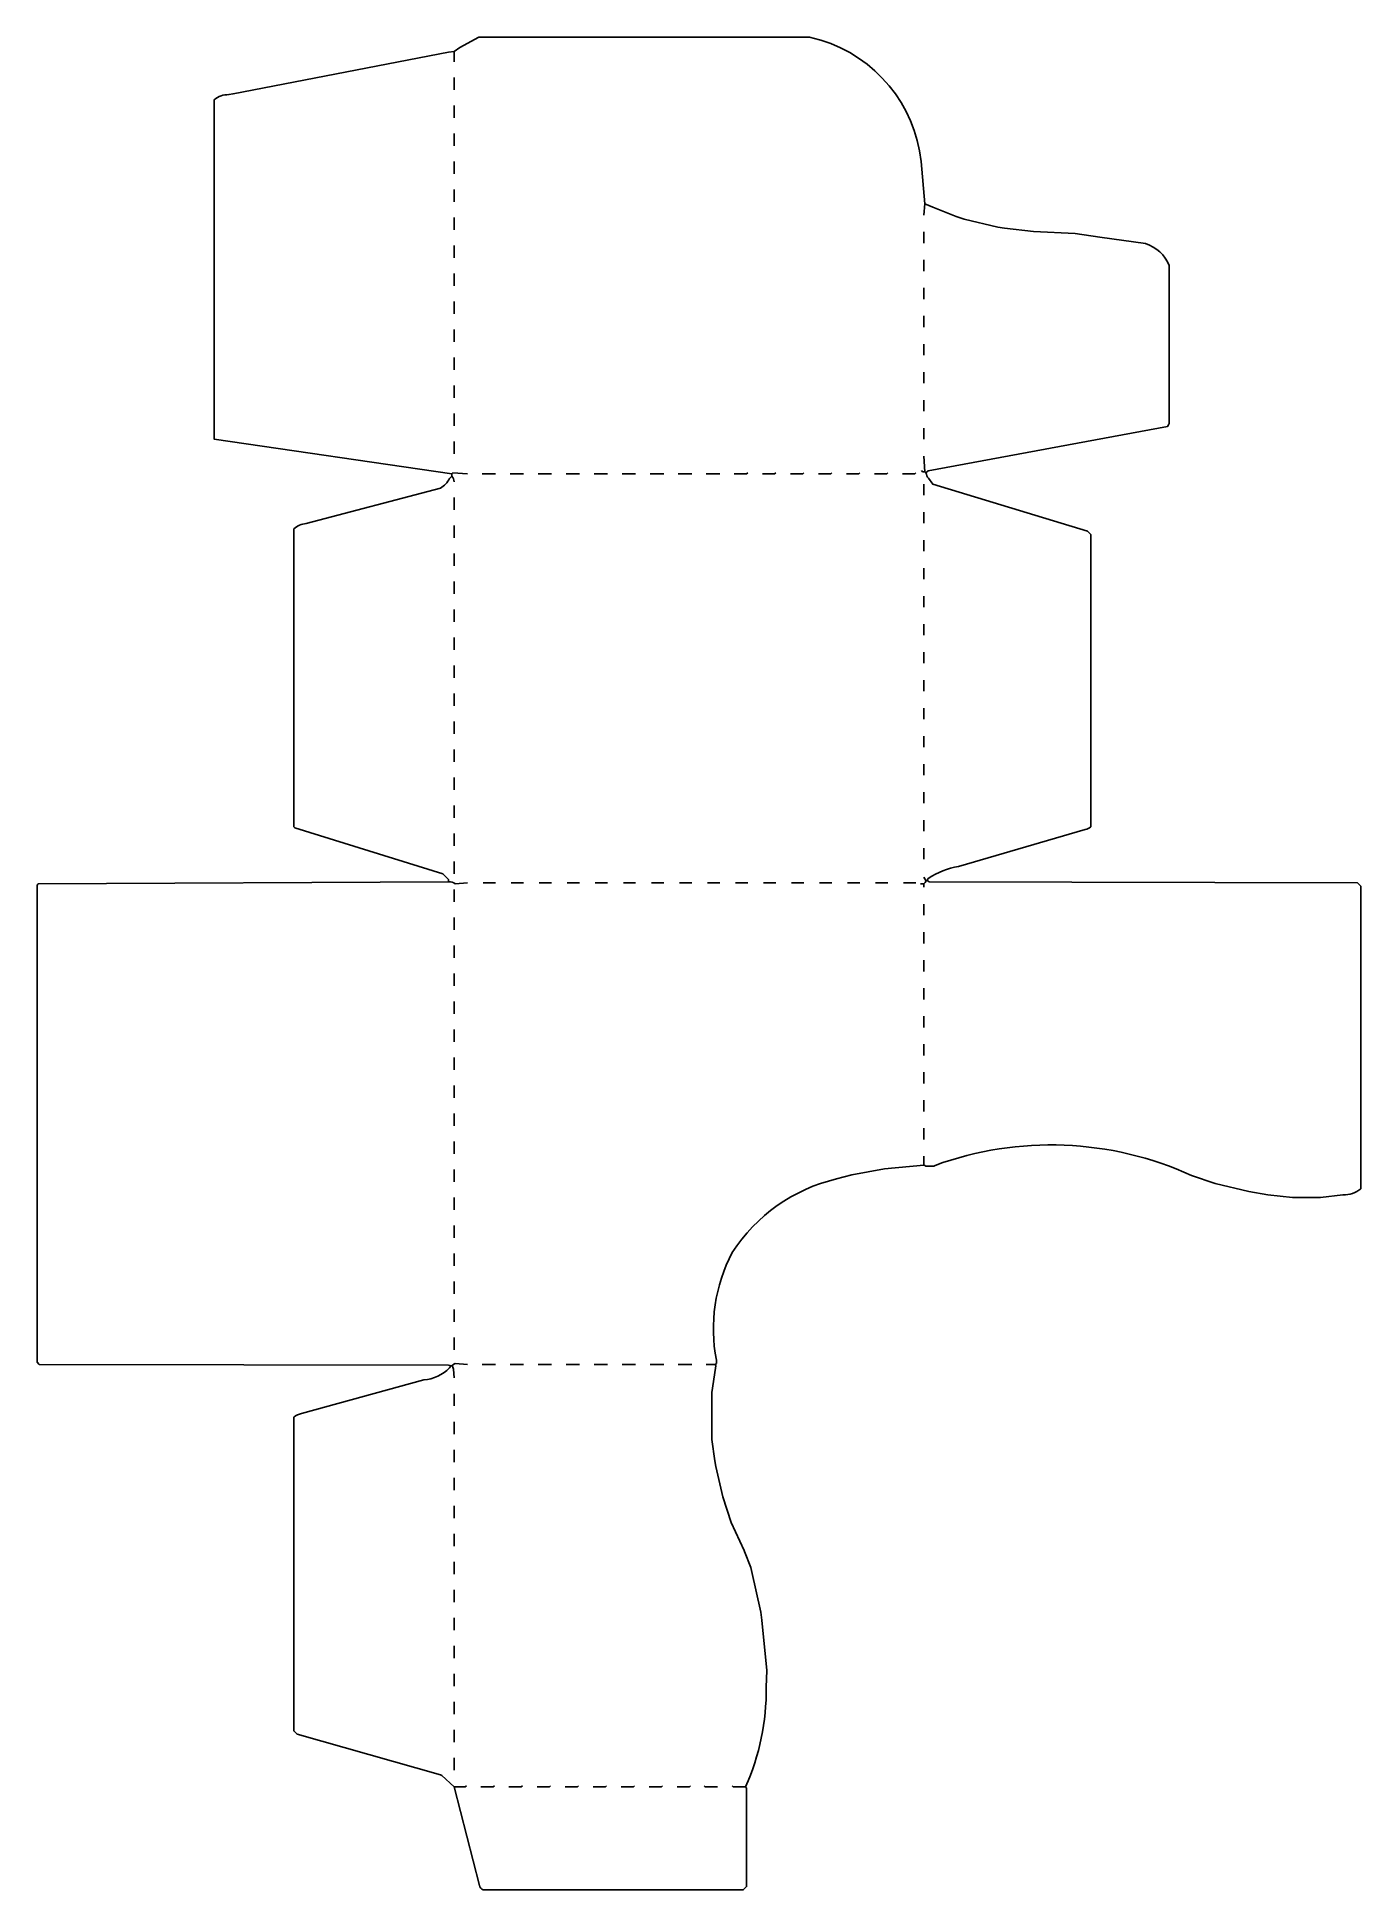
# Model space of a CAD drawing. Extents: x 61 to 1242, y 85 to 1739.
import ezdxf

# ---------------------------------------------------------------- set-up
doc = ezdxf.new("R2010")
doc.units = 0
doc.layers.get('0').update_dxf_attribs({"linetype": 'CONTINUOUS'})

msp = doc.modelspace()

# ---------------------------------------------------------------- linework, layer by layer
at = {"color": 250, "linetype": 'CONTINUOUS'}
for points in [[(445, 1349), (432, 1350), (431, 1349), (219, 1380), (219, 1683, -0.180184), (232.076923, 1687.615385), (235.923077, 1688.384615), (428.067568, 1725.594595), (433, 1726), (438.1, 1729.8), (455, 1739), (750, 1739), (758.911765, 1736.647059), (760.1, 1736.3, -0.299918), (849.58, 1627.94), (853, 1590), (852, 1580)], [(854, 1350), (856.088235, 1351.647059), (1069.5, 1391.5), (1070.3, 1392.9), (1071, 1394), (1071, 1535, 0.22263), (1049.932432, 1554.594595), (1009.06, 1560.42), (986.976309, 1563.526185), (950.026154, 1565.470769), (924.06, 1568.42), (918.067568, 1569.405405), (888.088235, 1576.352941), (880.9, 1578.7), (860.1, 1587.2), (853, 1590)], [(855, 986), (856, 988, -0.100683), (883.088235, 998.647059), (996.1, 1031.7, 0.12164), (1001, 1034), (1001, 1295), (998, 1298), (860, 1340), (856.24, 1345.18, -0.121139), (854, 1350), (853, 1351), (852, 1365)], [(428, 985), (428, 987), (423, 992), (291, 1033), (290, 1034), (290, 1300, -0.167773), (301.1, 1304.7), (420.911765, 1336.352941, 0.14556), (429, 1345), (431, 1347)], [(433, 1342, 0.165541), (431, 1347), (431, 1349)], [(445, 984), (434, 983, 0.190246), (428, 985), (62, 983), (61, 982), (61, 556), (63, 554), (428.088235, 553.352941), (431, 553), (432.9, 554.2), (434, 555), (445, 554)], [(430, 553), (429, 551, -0.183171), (405.9, 540.3), (296.9, 510.3, 0.111111), (290, 507), (290, 227), (293, 224), (420.9, 187.7), (422.1, 187.2), (433, 177), (455.647059, 88.911765, 0.262474), (459, 85), (691, 85), (694, 88), (694, 176), (693, 177, 0.108381), (711.472376, 265.975138), (712, 281), (707.58, 325.94), (706.58, 332.94), (698.352941, 370.088235), (697.647059, 372.911765), (692.2, 387.1), (691.8, 387.9), (680.3, 413.1), (672.647059, 435.911765), (666.405405, 463.067568), (665.594595, 467.932432), (663, 487), (663, 529), (664.445545, 538.955446), (666.5, 553), (666, 554), (667, 555), (667, 558, -0.170644), (681.2, 653.9, -0.194585), (774.1, 719.7), (787.911765, 723.352941), (817.04878, 728.560976), (852, 732), (852.9, 731.8), (854, 731), (861, 731), (862.1, 731.8, -0.196928), (1090.9, 722.8), (1111.9, 715.7), (1142.076923, 708.384615), (1158.94, 705.58), (1181, 703), (1206, 703), (1225.946154, 705.430769, 0.176318), (1242, 711), (1242, 981), (1239, 984), (856.9, 984.8), (855, 986), (854, 986), (852, 989)], [(852, 980), (852, 983, 0.184026), (854, 986)], [(433, 542), (432.560976, 549.95122, 0.129758), (431, 553)]]:
    msp.add_lwpolyline(points, format="xyb", dxfattribs=at)
for points in [[(433, 1717), (433, 1726)], [(433, 1692), (433, 1703)], [(433, 1667), (433, 1678)], [(433, 1642), (433, 1653)], [(433, 1617), (433, 1628)], [(433, 1592), (433, 1603)], [(433, 1567), (433, 1578)], [(852, 1555), (852, 1565)], [(433, 1542), (433, 1553)], [(852, 1530), (852, 1540)], [(433, 1517), (433, 1528)], [(852, 1505), (852, 1515)], [(433, 1492), (433, 1503)], [(852, 1480), (852, 1490)], [(433, 1467), (433, 1478)], [(852, 1455), (852, 1465)], [(433, 1442), (433, 1453)], [(852, 1430), (852, 1440)], [(433, 1417), (433, 1428)], [(852, 1405), (852, 1415)], [(433, 1392), (433, 1403)], [(852, 1380), (852, 1390)], [(433, 1367), (433, 1378)], [(853, 1351), (851, 1351), (850, 1352)], [(852, 1330), (852, 1340)], [(433, 1317), (433, 1328)], [(852, 1305), (852, 1315)], [(433, 1292), (433, 1303)], [(433, 1267), (433, 1278)], [(852, 1280), (852, 1290)], [(852, 1255), (852, 1265)], [(433, 1242), (433, 1253)], [(433, 1217), (433, 1228)], [(852, 1230), (852, 1240)], [(852, 1205), (852, 1215)], [(433, 1192), (433, 1203)], [(433, 1167), (433, 1178)], [(852, 1180), (852, 1190)], [(852, 1155), (852, 1165)], [(433, 1142), (433, 1153)], [(433, 1117), (433, 1128)], [(852, 1130), (852, 1140)], [(852, 1105), (852, 1115)], [(433, 1092), (433, 1103)], [(433, 1067), (433, 1078)], [(852, 1080), (852, 1090)], [(852, 1055), (852, 1065)], [(433, 1042), (433, 1053)], [(433, 1017), (433, 1028)], [(852, 1030), (852, 1040)], [(852, 1005), (852, 1015)], [(433, 992), (433, 1003)], [(433, 967), (433, 978)], [(459, 984), (470, 984)], [(484, 984), (495, 984)], [(509, 984), (520, 984)], [(534, 984), (545, 984)], [(559, 984), (570, 984)], [(584, 984), (595, 984)], [(609, 984), (620, 984)], [(634, 984), (645, 984)], [(659, 984), (670, 984)], [(684, 984), (695, 984)], [(709, 984), (720, 984)], [(734, 984), (745, 984)], [(759, 984), (770, 984)], [(784, 984), (795, 984)], [(809, 984), (820, 984)], [(834, 984), (845, 984)], [(849, 983), (852, 983)], [(852, 955), (852, 965)], [(433, 942), (433, 953)], [(433, 917), (433, 928)], [(852, 930), (852, 940)], [(852, 905), (852, 915)], [(433, 892), (433, 903)], [(433, 867), (433, 878)], [(852, 880), (852, 890)], [(852, 855), (852, 865)], [(433, 842), (433, 853)], [(433, 817), (433, 828)], [(852, 830), (852, 840)], [(852, 805), (852, 815)], [(433, 792), (433, 803)], [(433, 767), (433, 778)], [(852, 780), (852, 790)], [(852, 755), (852, 765)], [(433, 742), (433, 753)], [(433, 717), (433, 728)], [(852, 732), (852, 740)], [(433, 692), (433, 703)], [(433, 667), (433, 678)], [(433, 642), (433, 653)], [(433, 617), (433, 628)], [(433, 592), (433, 603)], [(433, 567), (433, 578)], [(433, 517), (433, 528)], [(433, 492), (433, 503)], [(433, 467), (433, 478)], [(433, 442), (433, 453)], [(433, 417), (433, 428)], [(433, 392), (433, 403)], [(433, 367), (433, 378)], [(433, 342), (433, 353)], [(433, 317), (433, 328)], [(433, 292), (433, 303)], [(433, 267), (433, 278)], [(433, 242), (433, 253)], [(433, 217), (433, 228)], [(433, 192), (433, 203)]]:
    msp.add_lwpolyline(points, dxfattribs=at)
at = {"color": 251, "linetype": 'CONTINUOUS'}
for points in [[(458, 1349), (470, 1349)], [(483, 1349), (495, 1349)], [(508, 1349), (520, 1349)], [(533, 1349), (545, 1349)], [(558, 1349), (570, 1349)], [(583, 1349), (595, 1349)], [(608, 1349), (620, 1349)], [(633, 1349), (645, 1349)], [(658, 1349), (670, 1349)], [(458, 554), (470, 554)], [(483, 554), (495, 554)], [(508, 554), (520, 554)], [(533, 554), (545, 554)], [(558, 554), (570, 554)], [(583, 554), (595, 554)], [(608, 554), (620, 554)], [(633, 554), (645, 554)], [(658, 554), (666, 554)], [(433, 177), (443, 177), (444, 178)], [(693, 177), (682, 177), (681, 178)]]:
    msp.add_lwpolyline(points, dxfattribs=at)
at = {"color": 252, "linetype": 'CONTINUOUS'}
for points in [[(683, 1349), (694, 1349), (695, 1350)], [(708, 1349), (719, 1349), (720, 1350)], [(733, 1349), (744, 1349), (745, 1350)], [(758, 1349), (769, 1349), (770, 1350)], [(783, 1349), (794, 1349), (795, 1350)], [(808, 1349), (819, 1349), (820, 1350)], [(833, 1349), (844, 1349), (845, 1350)], [(457, 177), (468, 177), (469, 178)], [(482, 177), (493, 177), (494, 178)], [(507, 177), (518, 177), (519, 178)], [(532, 177), (543, 177), (544, 178)], [(557, 177), (568, 177), (569, 178)], [(582, 177), (593, 177), (594, 178)], [(607, 177), (618, 177), (619, 178)], [(632, 177), (643, 177), (644, 178)], [(668, 177), (657, 177), (656, 178)]]:
    msp.add_lwpolyline(points, dxfattribs=at)

doc.saveas('drawing.dxf')
